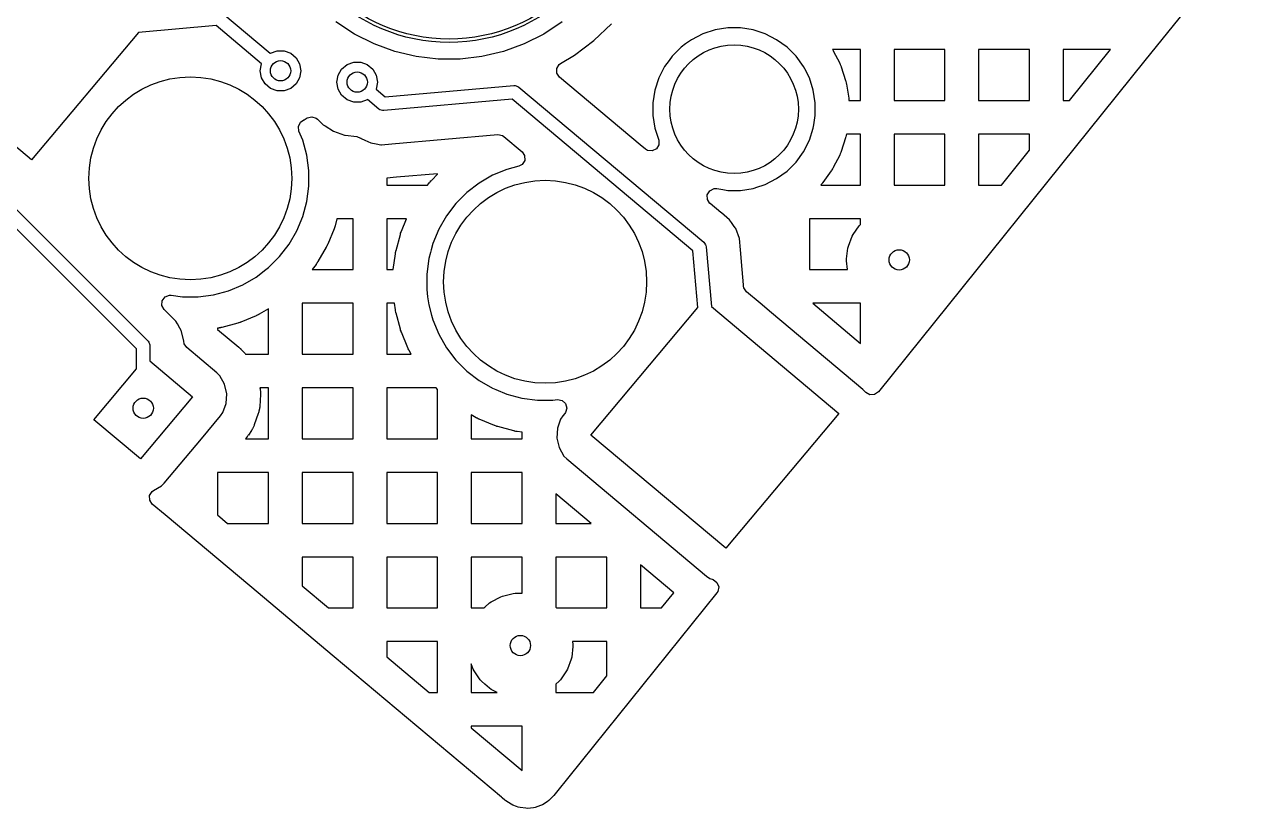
# Model space of a CAD drawing. Extents: x 2.49 to 8.57, y -5.87 to -1.87.
# Drawn here: x 7.847 to 8.564, y -5.865 to -5.409 of the extents above; entities that cross this region are included whole.
import ezdxf

# ---------------------------------------------------------------- set-up
doc = ezdxf.new("R2010")
doc.units = 0
doc.header["$MEASUREMENT"] = 0
doc.layers.add('BLACK', color=7, linetype='CONTINUOUS')

msp = doc.modelspace()

# ---------------------------------------------------------------- linework, layer by layer
at = {"layer": 'BLACK', "linetype": 'CONTINUOUS'}
for p, q in [((7.56356, -5.23833), (7.91849, -5.59326)), ((7.91177, -5.59768), (7.55915, -5.24506)), ((8.56409, -5.34862), (8.49869, -5.42991)), ((7.96198, -5.40249), (7.98965, -5.42572)), ((8.03858, -5.41448), (8.02787, -5.40743)), ((8.15953, -5.40743), (8.14882, -5.41448)), ((8.17795, -5.41819), (8.18818, -5.4085)), ((7.91288, -5.41353), (7.85066, -5.48768)), ((7.95817, -5.40957), (7.91288, -5.41353)), ((7.98459, -5.43175), (7.95817, -5.40957)), ((8.05004, -5.42023), (8.03858, -5.41448)), ((8.14882, -5.41448), (8.13736, -5.42023)), ((8.24143, -5.41439), (8.2348, -5.41777)), ((8.24851, -5.4121), (8.24143, -5.41439)), ((8.25586, -5.41093), (8.24851, -5.4121)), ((8.2633, -5.41093), (8.25586, -5.41093)), ((8.25586, -5.41093), (8.25586, -5.41093)), ((8.27064, -5.4121), (8.2633, -5.41093)), ((8.2633, -5.41093), (8.2633, -5.41093)), ((8.27772, -5.41439), (8.27064, -5.4121)), ((8.28435, -5.41777), (8.27772, -5.41439)), ((7.85066, -5.48768), (7.77225, -5.42189)), ((8.06208, -5.42461), (8.05004, -5.42023)), ((8.13736, -5.42023), (8.12532, -5.42461)), ((8.16673, -5.42672), (8.17795, -5.41819)), ((8.22879, -5.42215), (8.22353, -5.42741)), ((8.23137, -5.42027), (8.22879, -5.42215)), ((8.22879, -5.42215), (8.22879, -5.42215)), ((8.22879, -5.42215), (8.22879, -5.42215)), ((8.2348, -5.41777), (8.23137, -5.42027)), ((8.29037, -5.42215), (8.28435, -5.41777)), ((8.29177, -5.42354), (8.29037, -5.42215)), ((7.98965, -5.42572), (7.98973, -5.42565)), ((7.98973, -5.42565), (7.99359, -5.42425)), ((7.99359, -5.42425), (7.99769, -5.42425)), ((7.99769, -5.42425), (8.00154, -5.42565)), ((8.00154, -5.42565), (8.00469, -5.42828)), ((8.00469, -5.42828), (8.00674, -5.43184)), ((8.07456, -5.42757), (8.06208, -5.42461)), ((8.08729, -5.42906), (8.07456, -5.42757)), ((8.10011, -5.42906), (8.08729, -5.42906)), ((8.11284, -5.42757), (8.10011, -5.42906)), ((8.12532, -5.42461), (8.11284, -5.42757)), ((8.1586, -5.43161), (8.16673, -5.42672)), ((8.2217, -5.42991), (8.21915, -5.43342)), ((8.22353, -5.42741), (8.2217, -5.42991)), ((8.22353, -5.42741), (8.22353, -5.42741)), ((8.22353, -5.42741), (8.22353, -5.42741)), ((8.29563, -5.42741), (8.29177, -5.42354)), ((8.3, -5.43342), (8.29563, -5.42741)), ((8.33308, -5.42354), (8.31694, -5.42354)), ((8.31694, -5.42354), (8.31702, -5.42367)), ((8.31702, -5.42367), (8.3172, -5.42401)), ((8.3172, -5.42401), (8.31729, -5.42418)), ((8.31729, -5.42418), (8.32102, -5.4315)), ((8.33308, -5.45315), (8.33308, -5.42354)), ((8.49869, -5.42991), (8.34356, -5.62273)), ((8.38229, -5.42354), (8.35268, -5.42354)), ((8.35268, -5.42354), (8.35268, -5.45315)), ((8.38229, -5.45315), (8.38229, -5.42354)), ((8.4315, -5.42354), (8.4019, -5.42354)), ((8.4019, -5.42354), (8.4019, -5.45315)), ((8.4315, -5.45315), (8.4315, -5.42354)), ((8.47865, -5.42354), (8.45111, -5.42354)), ((8.45111, -5.42354), (8.45111, -5.45315)), ((8.45483, -5.45315), (8.47865, -5.42354)), ((7.98383, -5.43588), (7.98454, -5.43184)), ((7.98454, -5.43992), (7.98383, -5.43588)), ((7.98454, -5.43184), (7.98459, -5.43175)), ((8.00674, -5.43184), (8.00745, -5.43588)), ((8.00745, -5.43588), (8.00674, -5.43992)), ((8.02913, -5.43842), (8.03118, -5.43486)), ((8.03118, -5.43486), (8.03432, -5.43223)), ((8.03432, -5.43223), (8.03818, -5.43082)), ((8.03818, -5.43082), (8.04228, -5.43082)), ((8.04228, -5.43082), (8.04613, -5.43223)), ((8.04613, -5.43223), (8.04927, -5.43486)), ((8.04927, -5.43486), (8.05133, -5.43842)), ((8.15642, -5.43449), (8.15787, -5.43215)), ((8.15646, -5.43724), (8.15642, -5.43449)), ((8.15798, -5.43953), (8.15646, -5.43724)), ((8.15787, -5.43215), (8.1586, -5.43161)), ((8.21915, -5.43342), (8.21578, -5.44005)), ((8.30071, -5.43482), (8.3, -5.43342)), ((8.30338, -5.44005), (8.30071, -5.43482)), ((8.32102, -5.4315), (8.32111, -5.43167)), ((8.32111, -5.43167), (8.32127, -5.43202)), ((8.32127, -5.43202), (8.32134, -5.4322)), ((8.32134, -5.4322), (8.32164, -5.43291)), ((8.32164, -5.43291), (8.32171, -5.43308)), ((8.32171, -5.43308), (8.32184, -5.43345)), ((8.32184, -5.43345), (8.32191, -5.43363)), ((8.32191, -5.43363), (8.32444, -5.44144)), ((7.98659, -5.44347), (7.98454, -5.43992)), ((7.98973, -5.44611), (7.98659, -5.44347)), ((8.00469, -5.44347), (8.00154, -5.44611)), ((8.00674, -5.43992), (8.00469, -5.44347)), ((8.02842, -5.44246), (8.02913, -5.43842)), ((8.02913, -5.44649), (8.02842, -5.44246)), ((8.05133, -5.43842), (8.05204, -5.44246)), ((8.05204, -5.44246), (8.05133, -5.44649)), ((8.05659, -5.45104), (8.13145, -5.44449)), ((8.13145, -5.44449), (8.13222, -5.4445)), ((8.13222, -5.4445), (8.13369, -5.44497)), ((8.20495, -5.47894), (8.15798, -5.43953)), ((8.21578, -5.44005), (8.21348, -5.44713)), ((8.30568, -5.44713), (8.30338, -5.44005)), ((8.32444, -5.44144), (8.3245, -5.44162)), ((8.3245, -5.44162), (8.3246, -5.44199)), ((8.3246, -5.44199), (8.32465, -5.44218)), ((8.32465, -5.44218), (8.32483, -5.44293)), ((8.32483, -5.44293), (8.32487, -5.44311)), ((8.32487, -5.44311), (8.32495, -5.44349)), ((8.32495, -5.44349), (8.32498, -5.44368)), ((8.32498, -5.44368), (8.32627, -5.45179)), ((7.99359, -5.44751), (7.98973, -5.44611)), ((7.99769, -5.44751), (7.99359, -5.44751)), ((8.00154, -5.44611), (7.99769, -5.44751)), ((8.03118, -5.45005), (8.02913, -5.44649)), ((8.03432, -5.45268), (8.03118, -5.45005)), ((8.05133, -5.44649), (8.05127, -5.44658)), ((8.05127, -5.44658), (8.05659, -5.45104)), ((8.13369, -5.44497), (8.13432, -5.4454)), ((8.13432, -5.4454), (8.2419, -5.53567)), ((8.21348, -5.44713), (8.21231, -5.45448)), ((8.30684, -5.45448), (8.30568, -5.44713)), ((8.32627, -5.45179), (8.32629, -5.45198)), ((8.32629, -5.45198), (8.32634, -5.45236)), ((8.03818, -5.45409), (8.03432, -5.45268)), ((8.04228, -5.45409), (8.03818, -5.45409)), ((8.04613, -5.45268), (8.04228, -5.45409)), ((8.04621, -5.45262), (8.04613, -5.45268)), ((8.05278, -5.45812), (8.04621, -5.45262)), ((8.05341, -5.45856), (8.05278, -5.45812)), ((8.05418, -5.4588), (8.05341, -5.45856)), ((8.05488, -5.45902), (8.05418, -5.4588)), ((8.05565, -5.45903), (8.05488, -5.45902)), ((8.13051, -5.45248), (8.05565, -5.45903)), ((8.23559, -5.54065), (8.13051, -5.45248)), ((8.21231, -5.45448), (8.21231, -5.46192)), ((8.30684, -5.46192), (8.30684, -5.45448)), ((8.32634, -5.45236), (8.32636, -5.45255)), ((8.32636, -5.45255), (8.3264, -5.45315)), ((8.3264, -5.45315), (8.33308, -5.45315)), ((8.35268, -5.45315), (8.38229, -5.45315)), ((8.4019, -5.45315), (8.4315, -5.45315)), ((8.45111, -5.45315), (8.45483, -5.45315)), ((8.00605, -5.46825), (8.00728, -5.46579)), ((8.00728, -5.46579), (8.00924, -5.46451)), ((8.00924, -5.46451), (8.0094, -5.46445)), ((8.0094, -5.46445), (8.01117, -5.46334)), ((8.01117, -5.46334), (8.01382, -5.46259)), ((8.01382, -5.46259), (8.01645, -5.46339)), ((8.01645, -5.46339), (8.01722, -5.46402)), ((8.01722, -5.46402), (8.02045, -5.46725)), ((8.21231, -5.46192), (8.21348, -5.46926)), ((8.306, -5.46725), (8.30684, -5.46192)), ((8.00634, -5.47098), (8.00605, -5.46825)), ((8.00853, -5.47626), (8.00634, -5.47098)), ((8.02045, -5.46725), (8.0215, -5.46791)), ((8.0215, -5.46791), (8.02639, -5.47098)), ((8.02639, -5.47098), (8.02647, -5.47103)), ((8.02647, -5.47103), (8.03289, -5.47328)), ((8.03289, -5.47328), (8.03317, -5.47338)), ((8.03317, -5.47338), (8.03317, -5.47338)), ((8.03317, -5.47338), (8.03994, -5.47414)), ((8.06047, -5.47839), (8.12208, -5.473)), ((8.12208, -5.473), (8.12478, -5.47354)), ((8.12478, -5.47354), (8.12565, -5.47412)), ((8.21348, -5.46926), (8.21405, -5.47103)), ((8.21405, -5.47103), (8.21573, -5.47621)), ((8.30338, -5.47634), (8.30568, -5.46926)), ((8.30568, -5.46926), (8.306, -5.46725)), ((8.32483, -5.47347), (8.32465, -5.47421)), ((8.32487, -5.47328), (8.32483, -5.47347)), ((8.32495, -5.4729), (8.32487, -5.47328)), ((8.32497, -5.47276), (8.32495, -5.4729)), ((8.33308, -5.47276), (8.32497, -5.47276)), ((8.33308, -5.50236), (8.33308, -5.47276)), ((8.38229, -5.47276), (8.35268, -5.47276)), ((8.35268, -5.47276), (8.35268, -5.50236)), ((8.38229, -5.50236), (8.38229, -5.47276)), ((8.4315, -5.47276), (8.4019, -5.47276)), ((8.4019, -5.47276), (8.4019, -5.50236)), ((8.4315, -5.48214), (8.4315, -5.47276)), ((8.01086, -5.48498), (8.00853, -5.47626)), ((8.03994, -5.47414), (8.04223, -5.4751)), ((8.04223, -5.4751), (8.04225, -5.47506)), ((8.04225, -5.47506), (8.04237, -5.47514)), ((8.04237, -5.47514), (8.04245, -5.47519)), ((8.04245, -5.47519), (8.04247, -5.4752)), ((8.04247, -5.4752), (8.04249, -5.47522)), ((8.04249, -5.47522), (8.04249, -5.47522)), ((8.04249, -5.47522), (8.04249, -5.47522)), ((8.04249, -5.47522), (8.04249, -5.47522)), ((8.04249, -5.47522), (8.04249, -5.47522)), ((8.04249, -5.47522), (8.04472, -5.47626)), ((8.04472, -5.47626), (8.04814, -5.47785)), ((8.04814, -5.47785), (8.04814, -5.47785)), ((8.04814, -5.47785), (8.04814, -5.47785)), ((8.04814, -5.47785), (8.05119, -5.47839)), ((8.05119, -5.47839), (8.05402, -5.47889)), ((8.05402, -5.47889), (8.05421, -5.47893)), ((8.05421, -5.47893), (8.05425, -5.47894)), ((8.05425, -5.47894), (8.0544, -5.47892)), ((8.0544, -5.47892), (8.06047, -5.47839)), ((8.06047, -5.47839), (8.06047, -5.47839)), ((8.12565, -5.47412), (8.13616, -5.48294)), ((8.20795, -5.48146), (8.20495, -5.47894)), ((8.21581, -5.47896), (8.21439, -5.48132)), ((8.21573, -5.47621), (8.21581, -5.47896)), ((8.3, -5.48297), (8.30338, -5.47634)), ((8.32444, -5.47496), (8.32191, -5.48276)), ((8.3245, -5.47477), (8.32444, -5.47496)), ((8.3246, -5.4744), (8.3245, -5.47477)), ((8.32465, -5.47421), (8.3246, -5.4744)), ((8.01204, -5.49394), (8.01086, -5.48498)), ((8.13616, -5.48294), (8.13768, -5.48523)), ((8.13772, -5.48798), (8.13627, -5.49032)), ((8.13768, -5.48523), (8.13772, -5.48798)), ((8.20919, -5.48222), (8.20795, -5.48146)), ((8.21192, -5.48253), (8.20919, -5.48222)), ((8.21439, -5.48132), (8.21192, -5.48253)), ((8.29563, -5.48899), (8.3, -5.48297)), ((8.32102, -5.4849), (8.31729, -5.49221)), ((8.32111, -5.48472), (8.32102, -5.4849)), ((8.32127, -5.48437), (8.32111, -5.48472)), ((8.32134, -5.4842), (8.32127, -5.48437)), ((8.32164, -5.48349), (8.32134, -5.4842)), ((8.32171, -5.48331), (8.32164, -5.48349)), ((8.32184, -5.48294), (8.32171, -5.48331)), ((8.32191, -5.48276), (8.32184, -5.48294)), ((8.41524, -5.50236), (8.4315, -5.48214)), ((8.01204, -5.49834), (8.01204, -5.49394)), ((8.1274, -5.49324), (8.11905, -5.4967)), ((8.13428, -5.49139), (8.1274, -5.49324)), ((8.13627, -5.49032), (8.13428, -5.49139)), ((8.28435, -5.49862), (8.29037, -5.49425)), ((8.29037, -5.49425), (8.29563, -5.48899)), ((8.31609, -5.49418), (8.31126, -5.50082)), ((8.3162, -5.49402), (8.31609, -5.49418)), ((8.31641, -5.4937), (8.3162, -5.49402)), ((8.31652, -5.49354), (8.31641, -5.4937)), ((8.31692, -5.49288), (8.31652, -5.49354)), ((8.31702, -5.49272), (8.31692, -5.49288)), ((8.3172, -5.49238), (8.31702, -5.49272)), ((8.31729, -5.49221), (8.3172, -5.49238)), ((8.01204, -5.50297), (8.01204, -5.49834)), ((8.06313, -5.49784), (8.05741, -5.49834)), ((8.05741, -5.49834), (8.05741, -5.50236)), ((8.08701, -5.49575), (8.06313, -5.49784)), ((8.06313, -5.49784), (8.06313, -5.49784)), ((8.0812, -5.50236), (8.08231, -5.50091)), ((8.08231, -5.50091), (8.08241, -5.50079)), ((8.08241, -5.50079), (8.08261, -5.50054)), ((8.08261, -5.50054), (8.08272, -5.50042)), ((8.08272, -5.50042), (8.08314, -5.49993)), ((8.08314, -5.49993), (8.08325, -5.49982)), ((8.08325, -5.49982), (8.08347, -5.49958)), ((8.08347, -5.49958), (8.08358, -5.49947)), ((8.08358, -5.49947), (8.08701, -5.49603)), ((8.08701, -5.49603), (8.08701, -5.49575)), ((8.11123, -5.50121), (8.10406, -5.50671)), ((8.11905, -5.4967), (8.11123, -5.50121)), ((8.11905, -5.4967), (8.11905, -5.4967)), ((8.27659, -5.50236), (8.27772, -5.502)), ((8.27772, -5.502), (8.28435, -5.49862)), ((8.31016, -5.50216), (8.30997, -5.50236)), ((8.31029, -5.50201), (8.31016, -5.50216)), ((8.31079, -5.50143), (8.31029, -5.50201)), ((8.31091, -5.50128), (8.31079, -5.50143)), ((8.31115, -5.50098), (8.31091, -5.50128)), ((8.31126, -5.50082), (8.31115, -5.50098)), ((8.01086, -5.51193), (8.01204, -5.50297)), ((8.05741, -5.50236), (8.0812, -5.50236)), ((8.10406, -5.50671), (8.09767, -5.5131)), ((8.24398, -5.50797), (8.24543, -5.50563)), ((8.24403, -5.51072), (8.24398, -5.50797)), ((8.24543, -5.50563), (8.24792, -5.50445)), ((8.24792, -5.50445), (8.24945, -5.50445)), ((8.24945, -5.50445), (8.25297, -5.505)), ((8.25297, -5.505), (8.25586, -5.50546)), ((8.25586, -5.50546), (8.25586, -5.50546)), ((8.25586, -5.50546), (8.2633, -5.50546)), ((8.2633, -5.50546), (8.27064, -5.5043)), ((8.27064, -5.5043), (8.27331, -5.50343)), ((8.27331, -5.50343), (8.27659, -5.50236)), ((8.30997, -5.50236), (8.33308, -5.50236)), ((8.35268, -5.50236), (8.38229, -5.50236)), ((8.4019, -5.50236), (8.41524, -5.50236)), ((8.00853, -5.52066), (8.01086, -5.51193)), ((8.09767, -5.5131), (8.09217, -5.52027)), ((8.24555, -5.51301), (8.24403, -5.51072)), ((8.24566, -5.5131), (8.24555, -5.51301)), ((8.25183, -5.51828), (8.24566, -5.5131)), ((8.00507, -5.529), (8.00853, -5.52066)), ((8.02847, -5.52197), (8.02738, -5.52604)), ((8.0378, -5.52197), (8.02847, -5.52197)), ((8.0378, -5.55158), (8.0378, -5.52197)), ((8.06897, -5.52197), (8.05741, -5.52197)), ((8.05741, -5.52197), (8.05741, -5.55158)), ((8.06596, -5.52923), (8.06897, -5.52197)), ((8.09217, -5.52027), (8.08765, -5.52809)), ((8.25218, -5.51857), (8.25183, -5.51828)), ((8.25183, -5.51828), (8.25183, -5.51828)), ((8.25695, -5.52258), (8.25218, -5.51857)), ((8.25218, -5.51857), (8.25218, -5.51857)), ((8.25811, -5.52422), (8.25695, -5.52258)), ((8.25695, -5.52258), (8.25695, -5.52258)), ((8.33308, -5.52197), (8.30347, -5.52197)), ((8.30347, -5.52197), (8.30347, -5.55158)), ((8.33308, -5.52522), (8.33308, -5.52197)), ((8.00055, -5.53683), (8.00507, -5.529)), ((8.02676, -5.52786), (8.02306, -5.5368)), ((8.02682, -5.52772), (8.02676, -5.52786)), ((8.02694, -5.52741), (8.02682, -5.52772)), ((8.02699, -5.52726), (8.02694, -5.52741)), ((8.0272, -5.52666), (8.02699, -5.52726)), ((8.02724, -5.5265), (8.0272, -5.52666)), ((8.02734, -5.5262), (8.02724, -5.5265)), ((8.02738, -5.52604), (8.02734, -5.5262)), ((8.06534, -5.53106), (8.06539, -5.5309)), ((8.06539, -5.5309), (8.06548, -5.53059)), ((8.06548, -5.53059), (8.06553, -5.53044)), ((8.06553, -5.53044), (8.06573, -5.52983)), ((8.06573, -5.52983), (8.06579, -5.52968)), ((8.06579, -5.52968), (8.0659, -5.52938)), ((8.0659, -5.52938), (8.06596, -5.52923)), ((8.08765, -5.52809), (8.0842, -5.53644)), ((8.08765, -5.52809), (8.08765, -5.52809)), ((8.25926, -5.52587), (8.25811, -5.52422)), ((8.26023, -5.52726), (8.25926, -5.52587)), ((8.25926, -5.52587), (8.25926, -5.52587)), ((8.26052, -5.52767), (8.26023, -5.52726)), ((8.26265, -5.53352), (8.26052, -5.52767)), ((8.32883, -5.53115), (8.33236, -5.52604)), ((8.33236, -5.52604), (8.33308, -5.52522)), ((7.99505, -5.54399), (8.00055, -5.53683)), ((8.02244, -5.53811), (8.02229, -5.53839)), ((8.02251, -5.53796), (8.02244, -5.53811)), ((8.0228, -5.53739), (8.02251, -5.53796)), ((8.02286, -5.53724), (8.0228, -5.53739)), ((8.023, -5.53695), (8.02286, -5.53724)), ((8.02306, -5.5368), (8.023, -5.53695)), ((8.06284, -5.5404), (8.06534, -5.53106)), ((8.0842, -5.53644), (8.08321, -5.54013)), ((8.2419, -5.53567), (8.24244, -5.53622)), ((8.24244, -5.53622), (8.24297, -5.53724)), ((8.24297, -5.53724), (8.24315, -5.53758)), ((8.24315, -5.53758), (8.24329, -5.53834)), ((8.26323, -5.54013), (8.26265, -5.53352)), ((8.26265, -5.53352), (8.26265, -5.53352)), ((8.26265, -5.53352), (8.26265, -5.53352)), ((8.32579, -5.53915), (8.32608, -5.538)), ((8.32608, -5.538), (8.32828, -5.53219)), ((8.32828, -5.53219), (8.32883, -5.53115)), ((7.98866, -5.55038), (7.99505, -5.544)), ((7.99505, -5.544), (7.99505, -5.54399)), ((7.99505, -5.544), (7.99505, -5.544)), ((8.02221, -5.53853), (8.01737, -5.54691)), ((8.02229, -5.53839), (8.02221, -5.53853)), ((8.06124, -5.55158), (8.06246, -5.54229)), ((8.06246, -5.54229), (8.06249, -5.54213)), ((8.06249, -5.54213), (8.06254, -5.54181)), ((8.06254, -5.54181), (8.06257, -5.54166)), ((8.06257, -5.54166), (8.06269, -5.54103)), ((8.06269, -5.54103), (8.06273, -5.54087)), ((8.06273, -5.54087), (8.0628, -5.54056)), ((8.0628, -5.54056), (8.06284, -5.5404)), ((8.08186, -5.54517), (8.08068, -5.55412)), ((8.0828, -5.54166), (8.08186, -5.54517)), ((8.08186, -5.54517), (8.08186, -5.54517)), ((8.08321, -5.54013), (8.0828, -5.54166)), ((8.23848, -5.57368), (8.23559, -5.54065)), ((8.24329, -5.53834), (8.24633, -5.57299)), ((8.26423, -5.55158), (8.26323, -5.54013)), ((8.26323, -5.54013), (8.26323, -5.54013)), ((8.32505, -5.54532), (8.32579, -5.53915)), ((8.32505, -5.54649), (8.32505, -5.54532)), ((7.9815, -5.55588), (7.98711, -5.55158)), ((7.98711, -5.55158), (7.98866, -5.55038)), ((7.98866, -5.55038), (7.98866, -5.55038)), ((7.98866, -5.55038), (7.98866, -5.55038)), ((8.0163, -5.54851), (8.01395, -5.55158)), ((8.01395, -5.55158), (8.0378, -5.55158)), ((8.0164, -5.54838), (8.0163, -5.54851)), ((8.01659, -5.54812), (8.0164, -5.54838)), ((8.01668, -5.54799), (8.01659, -5.54812)), ((8.01703, -5.54745), (8.01668, -5.54799)), ((8.01712, -5.54732), (8.01703, -5.54745)), ((8.01729, -5.54705), (8.01712, -5.54732)), ((8.01737, -5.54691), (8.01729, -5.54705)), ((8.05741, -5.55158), (8.06124, -5.55158)), ((8.265, -5.5604), (8.26423, -5.55158)), ((8.30347, -5.55158), (8.32566, -5.55158)), ((8.32566, -5.55158), (8.32505, -5.54649)), ((7.97367, -5.5604), (7.9815, -5.55588)), ((8.08068, -5.55412), (8.08068, -5.56316)), ((7.92841, -5.56743), (7.93099, -5.56647)), ((7.93099, -5.56647), (7.93197, -5.5665)), ((7.93197, -5.5665), (7.93861, -5.56737)), ((7.94764, -5.56737), (7.9566, -5.5662)), ((7.9566, -5.5662), (7.96533, -5.56386)), ((7.96533, -5.56386), (7.97367, -5.5604)), ((8.08068, -5.56316), (8.08124, -5.56743)), ((8.26507, -5.56113), (8.265, -5.5604)), ((8.26527, -5.56215), (8.26507, -5.56113)), ((8.26679, -5.56444), (8.26527, -5.56215)), ((8.27482, -5.57118), (8.26679, -5.56444)), ((7.92657, -5.57238), (7.92676, -5.56963)), ((7.92789, -5.57479), (7.92657, -5.57238)), ((7.92676, -5.56963), (7.92841, -5.56743)), ((7.93861, -5.56737), (7.93861, -5.56737)), ((7.93861, -5.56737), (7.94764, -5.56737)), ((7.94764, -5.56737), (7.94764, -5.56737)), ((8.0378, -5.57118), (8.0082, -5.57118)), ((8.0082, -5.57118), (8.0082, -5.60079)), ((8.0378, -5.60079), (8.0378, -5.57118)), ((8.06196, -5.57118), (8.05741, -5.57118)), ((8.05741, -5.57118), (8.05741, -5.60079)), ((8.06246, -5.57499), (8.06196, -5.57118)), ((8.08124, -5.56743), (8.08186, -5.57211)), ((8.08186, -5.57211), (8.08347, -5.57813)), ((8.17626, -5.64783), (8.23848, -5.57368)), ((8.24633, -5.57299), (8.32047, -5.63521)), ((8.28143, -5.57672), (8.27482, -5.57118)), ((8.33308, -5.57118), (8.30532, -5.57118)), ((8.30532, -5.57118), (8.33308, -5.59447)), ((8.33308, -5.59447), (8.33308, -5.57118)), ((7.93005, -5.57696), (7.92789, -5.57479)), ((7.93022, -5.57713), (7.93005, -5.57696)), ((7.93005, -5.57696), (7.93005, -5.57696)), ((7.93462, -5.58153), (7.93022, -5.57713)), ((7.93022, -5.57713), (7.93022, -5.57713)), ((7.98147, -5.57839), (7.97253, -5.58209)), ((7.98162, -5.57833), (7.98147, -5.57839)), ((7.98191, -5.57819), (7.98162, -5.57833)), ((7.98206, -5.57813), (7.98191, -5.57819)), ((7.98263, -5.57784), (7.98206, -5.57813)), ((7.98278, -5.57777), (7.98263, -5.57784)), ((7.98306, -5.57762), (7.98278, -5.57777)), ((7.9832, -5.57754), (7.98306, -5.57762)), ((7.98859, -5.57443), (7.9832, -5.57754)), ((7.98859, -5.60079), (7.98859, -5.57443)), ((8.06249, -5.57515), (8.06246, -5.57499)), ((8.06254, -5.57547), (8.06249, -5.57515)), ((8.06257, -5.57562), (8.06254, -5.57547)), ((8.06269, -5.57625), (8.06257, -5.57562)), ((8.06273, -5.57641), (8.06269, -5.57625)), ((8.0628, -5.57672), (8.06273, -5.57641)), ((8.06284, -5.57688), (8.0628, -5.57672)), ((8.06534, -5.58622), (8.06284, -5.57688)), ((8.08347, -5.57813), (8.0842, -5.58084)), ((8.0842, -5.58084), (8.08765, -5.58919)), ((8.33458, -5.62133), (8.28143, -5.57672)), ((7.93559, -5.5832), (7.93462, -5.58153)), ((7.93701, -5.58566), (7.93559, -5.5832)), ((7.93773, -5.58692), (7.93701, -5.58566)), ((7.93935, -5.59293), (7.93773, -5.58692)), ((7.95948, -5.58559), (7.95898, -5.58566)), ((7.95898, -5.58566), (7.95898, -5.58636)), ((7.95898, -5.58636), (7.97137, -5.59676)), ((7.95964, -5.58557), (7.95948, -5.58559)), ((7.95995, -5.58552), (7.95964, -5.58557)), ((7.96011, -5.58549), (7.95995, -5.58552)), ((7.96074, -5.58536), (7.96011, -5.58549)), ((7.9609, -5.58533), (7.96074, -5.58536)), ((7.96121, -5.58526), (7.9609, -5.58533)), ((7.96136, -5.58522), (7.96121, -5.58526)), ((7.97071, -5.58271), (7.96136, -5.58522)), ((7.97086, -5.58267), (7.97071, -5.58271)), ((7.97117, -5.58257), (7.97086, -5.58267)), ((7.97133, -5.58253), (7.97117, -5.58257)), ((7.97193, -5.58232), (7.97133, -5.58253)), ((7.97208, -5.58227), (7.97193, -5.58232)), ((7.97238, -5.58215), (7.97208, -5.58227)), ((7.97253, -5.58209), (7.97238, -5.58215)), ((8.06539, -5.58638), (8.06534, -5.58622)), ((8.06548, -5.58669), (8.06539, -5.58638)), ((8.06553, -5.58684), (8.06548, -5.58669)), ((8.06573, -5.58745), (8.06553, -5.58684)), ((8.06579, -5.5876), (8.06573, -5.58745)), ((8.0659, -5.5879), (8.06579, -5.5876)), ((8.06596, -5.58805), (8.0659, -5.5879)), ((8.06966, -5.59699), (8.06596, -5.58805)), ((7.91849, -5.59326), (7.91898, -5.59386)), ((7.91898, -5.59386), (7.91957, -5.59528)), ((7.91957, -5.59528), (7.91964, -5.59605)), ((7.93935, -5.5932), (7.93935, -5.59293)), ((7.93935, -5.59293), (7.93935, -5.59293)), ((7.93957, -5.59465), (7.93935, -5.5932)), ((7.94109, -5.59694), (7.93957, -5.59465)), ((8.08765, -5.58919), (8.08765, -5.58919)), ((8.08765, -5.58919), (8.09217, -5.59701)), ((7.91177, -5.60933), (7.91177, -5.59768)), ((7.91964, -5.59605), (7.91964, -5.60467)), ((7.95857, -5.61161), (7.94109, -5.59694)), ((7.97137, -5.59676), (7.97147, -5.59684)), ((7.97147, -5.59684), (7.97167, -5.59702)), ((7.97167, -5.59702), (7.97177, -5.59711)), ((7.97177, -5.59711), (7.97215, -5.59746)), ((7.97215, -5.59746), (7.97224, -5.59755)), ((7.97224, -5.59755), (7.97243, -5.59774)), ((7.97243, -5.59774), (7.97252, -5.59783)), ((7.97252, -5.59783), (7.97477, -5.60017)), ((7.97477, -5.60017), (7.97497, -5.60039)), ((7.97497, -5.60039), (7.97531, -5.60079)), ((7.97531, -5.60079), (7.98859, -5.60079)), ((8.0082, -5.60079), (8.0378, -5.60079)), ((8.05741, -5.60079), (8.07171, -5.60079)), ((8.06973, -5.59713), (8.06966, -5.59699)), ((8.06986, -5.59743), (8.06973, -5.59713)), ((8.06993, -5.59757), (8.06986, -5.59743)), ((8.07021, -5.59815), (8.06993, -5.59757)), ((8.07029, -5.59829), (8.07021, -5.59815)), ((8.07044, -5.59857), (8.07029, -5.59829)), ((8.07051, -5.59871), (8.07044, -5.59857)), ((8.07171, -5.60079), (8.07051, -5.59871)), ((8.09217, -5.59701), (8.09767, -5.60418)), ((7.88695, -5.63891), (7.91177, -5.60933)), ((7.91964, -5.60467), (7.94446, -5.62549)), ((8.09767, -5.60418), (8.09767, -5.60418)), ((8.09767, -5.60418), (8.10406, -5.61057)), ((7.96021, -5.61331), (7.95857, -5.61161)), ((7.963, -5.61824), (7.96021, -5.61331)), ((8.10406, -5.61057), (8.10406, -5.61057)), ((8.10406, -5.61057), (8.11123, -5.61607)), ((8.11123, -5.61607), (8.11123, -5.61607)), ((8.11123, -5.61607), (8.11123, -5.61607)), ((8.11123, -5.61607), (8.11905, -5.62058)), ((7.96429, -5.62376), (7.963, -5.61824)), ((7.96398, -5.62941), (7.96429, -5.62376)), ((7.98391, -5.62414), (7.98351, -5.6312)), ((7.98859, -5.62039), (7.98362, -5.62039)), ((7.98362, -5.62039), (7.98372, -5.621)), ((7.98372, -5.621), (7.98376, -5.62135)), ((7.98376, -5.62135), (7.98388, -5.62274)), ((7.98388, -5.62274), (7.9839, -5.62309)), ((7.9839, -5.62309), (7.98391, -5.6238)), ((7.98391, -5.6238), (7.98391, -5.62414)), ((7.98859, -5.65), (7.98859, -5.62039)), ((8.0378, -5.62039), (8.0082, -5.62039)), ((8.0082, -5.62039), (8.0082, -5.65)), ((8.0378, -5.65), (8.0378, -5.62039)), ((8.08616, -5.62039), (8.05741, -5.62039)), ((8.05741, -5.62039), (8.05741, -5.65)), ((8.08701, -5.62125), (8.08616, -5.62039)), ((8.08701, -5.65), (8.08701, -5.62125)), ((8.11905, -5.62058), (8.11905, -5.62058)), ((8.11905, -5.62058), (8.11905, -5.62058)), ((8.11905, -5.62058), (8.12085, -5.62133)), ((8.12085, -5.62133), (8.1274, -5.62404)), ((8.1274, -5.62404), (8.13612, -5.62638)), ((8.33593, -5.62273), (8.33458, -5.62133)), ((8.33624, -5.62305), (8.33593, -5.62273)), ((8.33856, -5.6244), (8.33624, -5.62305)), ((8.34356, -5.62273), (8.34131, -5.6243)), ((7.94446, -5.62549), (7.91409, -5.66168)), ((7.96208, -5.63475), (7.96398, -5.62941)), ((7.98351, -5.6312), (7.98348, -5.63155)), ((8.13612, -5.62638), (8.14508, -5.62756)), ((8.14508, -5.62756), (8.14508, -5.62756)), ((8.14508, -5.62756), (8.15411, -5.62756)), ((8.15411, -5.62756), (8.15677, -5.62721)), ((8.15411, -5.62756), (8.15411, -5.62756)), ((8.15677, -5.62721), (8.15949, -5.62763)), ((8.15949, -5.62763), (8.16155, -5.62946)), ((8.16155, -5.62946), (8.16229, -5.63211)), ((8.34131, -5.6243), (8.33856, -5.6244)), ((7.94962, -5.65), (7.96077, -5.63671)), ((7.96077, -5.63671), (7.96208, -5.63475)), ((7.98269, -5.63531), (7.98035, -5.64189)), ((7.98279, -5.63498), (7.98269, -5.63531)), ((7.98298, -5.6343), (7.98279, -5.63498)), ((7.98306, -5.63396), (7.98298, -5.6343)), ((7.98334, -5.63259), (7.98306, -5.63396)), ((7.98339, -5.63225), (7.98334, -5.63259)), ((7.98348, -5.63155), (7.98339, -5.63225)), ((8.10953, -5.63772), (8.10662, -5.63605)), ((8.10662, -5.63605), (8.10662, -5.65)), ((8.10966, -5.6378), (8.10953, -5.63772)), ((8.10995, -5.63795), (8.10966, -5.6378)), ((8.11009, -5.63802), (8.10995, -5.63795)), ((8.11067, -5.63831), (8.11009, -5.63802)), ((8.11081, -5.63838), (8.11067, -5.63831)), ((8.1111, -5.63851), (8.11081, -5.63838)), ((8.11125, -5.63857), (8.1111, -5.63851)), ((8.12019, -5.64228), (8.11125, -5.63857)), ((8.15864, -5.63857), (8.15675, -5.6439)), ((8.15996, -5.63661), (8.15864, -5.63857)), ((8.15864, -5.63857), (8.15864, -5.63857)), ((8.16115, -5.63519), (8.15996, -5.63661)), ((8.16148, -5.63474), (8.16115, -5.63519)), ((8.16229, -5.63211), (8.16148, -5.63474)), ((8.32047, -5.63521), (8.25468, -5.71362)), ((7.91409, -5.66168), (7.88695, -5.63891)), ((7.9787, -5.64517), (7.9769, -5.64786)), ((7.97886, -5.64491), (7.9787, -5.64517)), ((7.97918, -5.64438), (7.97886, -5.64491)), ((7.97932, -5.64411), (7.97918, -5.64438)), ((7.97987, -5.64302), (7.97932, -5.64411)), ((7.98, -5.64274), (7.97987, -5.64302)), ((7.98024, -5.64217), (7.98, -5.64274)), ((7.98035, -5.64189), (7.98024, -5.64217)), ((8.12034, -5.64234), (8.12019, -5.64228)), ((8.12064, -5.64245), (8.12034, -5.64234)), ((8.12079, -5.6425), (8.12064, -5.64245)), ((8.1214, -5.64271), (8.12079, -5.6425)), ((8.12155, -5.64276), (8.1214, -5.64271)), ((8.12186, -5.64285), (8.12155, -5.64276)), ((8.12201, -5.64289), (8.12186, -5.64285)), ((8.13136, -5.6454), (8.12201, -5.64289)), ((8.13151, -5.64544), (8.13136, -5.6454)), ((8.13183, -5.64551), (8.13151, -5.64544)), ((8.13198, -5.64554), (8.13183, -5.64551)), ((8.13261, -5.64567), (8.13198, -5.64554)), ((8.13277, -5.6457), (8.13261, -5.64567)), ((8.13309, -5.64575), (8.13277, -5.6457)), ((8.13325, -5.64577), (8.13309, -5.64575)), ((8.13623, -5.64617), (8.13325, -5.64577)), ((8.15675, -5.6439), (8.15643, -5.64956)), ((8.15675, -5.6439), (8.15675, -5.6439)), ((7.92797, -5.67579), (7.94962, -5.65)), ((7.97595, -5.64911), (7.97521, -5.65)), ((7.97521, -5.65), (7.98859, -5.65)), ((7.97604, -5.64901), (7.97595, -5.64911)), ((7.9762, -5.64881), (7.97604, -5.64901)), ((7.97628, -5.6487), (7.9762, -5.64881)), ((7.9766, -5.64828), (7.97628, -5.6487)), ((7.97667, -5.64818), (7.9766, -5.64828)), ((7.97683, -5.64796), (7.97667, -5.64818)), ((7.9769, -5.64786), (7.97683, -5.64796)), ((8.0082, -5.65), (8.0378, -5.65)), ((8.05741, -5.65), (8.08701, -5.65)), ((8.10662, -5.65), (8.13623, -5.65)), ((8.13623, -5.65), (8.13623, -5.64617)), ((8.15643, -5.64956), (8.15772, -5.65508)), ((8.25468, -5.71362), (8.17626, -5.64783)), ((8.15772, -5.65508), (8.15772, -5.65508)), ((8.15772, -5.65508), (8.16052, -5.66001)), ((8.16052, -5.66001), (8.16052, -5.66001)), ((8.16052, -5.66001), (8.16215, -5.66171)), ((8.16215, -5.66171), (8.24345, -5.72993)), ((7.98859, -5.66961), (7.95898, -5.66961)), ((7.95898, -5.66961), (7.95898, -5.69429)), ((7.98859, -5.69921), (7.98859, -5.66961)), ((8.0378, -5.66961), (8.0082, -5.66961)), ((8.0082, -5.66961), (8.0082, -5.69921)), ((8.0378, -5.69921), (8.0378, -5.66961)), ((8.08701, -5.66961), (8.05741, -5.66961)), ((8.05741, -5.66961), (8.05741, -5.69921)), ((8.08701, -5.69921), (8.08701, -5.66961)), ((8.13623, -5.66961), (8.10662, -5.66961)), ((8.10662, -5.66961), (8.10662, -5.69921)), ((8.13623, -5.69921), (8.13623, -5.66961)), ((7.91942, -5.68296), (7.92087, -5.68062)), ((7.92087, -5.68062), (7.92172, -5.68001)), ((7.92172, -5.68001), (7.92627, -5.67743)), ((7.92627, -5.67743), (7.92797, -5.67579)), ((7.91946, -5.68571), (7.91942, -5.68296)), ((7.92098, -5.688), (7.91946, -5.68571)), ((7.92848, -5.69429), (7.92098, -5.688)), ((8.17635, -5.69921), (8.15583, -5.682)), ((8.15583, -5.682), (8.15583, -5.69921)), ((7.97769, -5.73558), (7.92848, -5.69429)), ((7.95898, -5.69429), (7.96485, -5.69921)), ((7.96485, -5.69921), (7.98859, -5.69921)), ((8.0082, -5.69921), (8.0378, -5.69921)), ((8.05741, -5.69921), (8.08701, -5.69921)), ((8.10662, -5.69921), (8.13623, -5.69921)), ((8.15583, -5.69921), (8.17635, -5.69921)), ((8.0378, -5.71882), (8.0082, -5.71882)), ((8.0082, -5.71882), (8.0082, -5.73558)), ((8.0378, -5.74843), (8.0378, -5.71882)), ((8.08701, -5.71882), (8.05741, -5.71882)), ((8.05741, -5.71882), (8.05741, -5.74843)), ((8.08701, -5.74843), (8.08701, -5.71882)), ((8.13623, -5.71882), (8.10662, -5.71882)), ((8.10662, -5.71882), (8.10662, -5.74843)), ((8.13623, -5.73984), (8.13623, -5.71882)), ((8.18544, -5.71882), (8.15583, -5.71882)), ((8.15583, -5.71882), (8.15583, -5.74788)), ((8.18544, -5.74843), (8.18544, -5.71882)), ((8.22441, -5.73955), (8.20505, -5.7233)), ((8.20505, -5.7233), (8.20505, -5.74843)), ((8.24345, -5.72993), (8.24541, -5.73125)), ((8.24541, -5.73125), (8.24737, -5.73194)), ((8.02691, -5.77688), (7.97769, -5.73558)), ((8.0082, -5.73558), (8.0235, -5.74843)), ((8.24737, -5.73194), (8.24959, -5.73355)), ((8.25005, -5.73881), (8.24954, -5.7396)), ((8.24959, -5.73355), (8.2506, -5.73611)), ((8.2506, -5.73611), (8.25005, -5.73881)), ((8.11456, -5.74788), (8.11732, -5.74544)), ((8.11732, -5.74544), (8.11828, -5.74478)), ((8.11828, -5.74478), (8.12379, -5.74189)), ((8.12379, -5.74189), (8.12489, -5.74147)), ((8.12489, -5.74147), (8.13092, -5.73998)), ((8.13092, -5.73998), (8.13209, -5.73984)), ((8.13209, -5.73984), (8.13623, -5.73984)), ((8.24954, -5.7396), (8.1562, -5.85561)), ((8.21727, -5.74843), (8.22441, -5.73955)), ((8.0235, -5.74843), (8.0378, -5.74843)), ((8.05741, -5.74843), (8.08701, -5.74843)), ((8.10662, -5.74843), (8.11395, -5.74843)), ((8.11395, -5.74843), (8.11456, -5.74788)), ((8.15583, -5.74788), (8.15644, -5.74843)), ((8.15644, -5.74843), (8.18544, -5.74843)), ((8.20505, -5.74843), (8.21727, -5.74843)), ((8.08701, -5.76803), (8.05741, -5.76803)), ((8.05741, -5.76803), (8.05741, -5.77688)), ((8.08701, -5.79764), (8.08701, -5.76803)), ((8.16582, -5.7709), (8.16507, -5.77707)), ((8.18544, -5.76803), (8.16562, -5.76803)), ((8.16562, -5.76803), (8.16582, -5.76973)), ((8.16582, -5.76973), (8.16582, -5.7709)), ((8.18544, -5.78799), (8.18544, -5.76803)), ((8.07502, -5.81724), (8.02691, -5.77688)), ((8.05741, -5.77688), (8.08215, -5.79764)), ((8.10781, -5.78403), (8.10662, -5.7809)), ((8.10662, -5.7809), (8.10662, -5.79764)), ((8.16479, -5.77821), (8.16259, -5.78403)), ((8.16507, -5.77707), (8.16479, -5.77821)), ((8.10835, -5.78507), (8.10781, -5.78403)), ((8.11188, -5.79018), (8.10835, -5.78507)), ((8.16204, -5.78507), (8.15851, -5.79018)), ((8.16259, -5.78403), (8.16204, -5.78507)), ((8.17768, -5.79764), (8.18544, -5.78799)), ((8.11266, -5.79106), (8.11188, -5.79018)), ((8.11456, -5.79274), (8.11266, -5.79106)), ((8.11732, -5.79518), (8.11456, -5.79274)), ((8.11828, -5.79585), (8.11732, -5.79518)), ((8.12169, -5.79764), (8.11828, -5.79585)), ((8.15773, -5.79106), (8.15583, -5.79274)), ((8.15583, -5.79274), (8.15583, -5.79764)), ((8.15851, -5.79018), (8.15773, -5.79106)), ((8.08215, -5.79764), (8.08701, -5.79764)), ((8.10662, -5.79764), (8.12169, -5.79764)), ((8.15583, -5.79764), (8.17768, -5.79764)), ((8.07612, -5.81817), (8.07502, -5.81724)), ((8.13623, -5.81724), (8.10662, -5.81724)), ((8.10662, -5.81724), (8.10662, -5.81817)), ((8.13623, -5.84301), (8.13623, -5.81724)), ((8.1243, -5.8586), (8.07612, -5.81817)), ((8.10662, -5.81817), (8.13623, -5.84301)), ((8.12454, -5.85881), (8.1243, -5.8586)), ((8.1243, -5.8586), (8.1243, -5.8586)), ((8.12454, -5.85881), (8.12454, -5.85881)), ((8.12625, -5.86023), (8.12454, -5.85881)), ((8.12631, -5.86029), (8.12625, -5.86023)), ((8.12625, -5.86023), (8.12625, -5.86023)), ((8.12625, -5.86023), (8.12625, -5.86023)), ((8.12675, -5.86062), (8.12631, -5.86029)), ((8.12979, -5.86263), (8.12675, -5.86062)), ((8.15172, -5.86048), (8.15085, -5.86116)), ((8.1543, -5.85793), (8.15172, -5.86048)), ((8.15467, -5.85752), (8.1543, -5.85793)), ((8.1562, -5.85561), (8.15467, -5.85752)), ((8.1562, -5.85561), (8.1562, -5.85561)), ((8.13078, -5.86313), (8.12979, -5.86263)), ((8.13291, -5.86392), (8.13078, -5.86313)), ((8.13391, -5.8643), (8.13291, -5.86392)), ((8.13499, -5.86456), (8.13391, -5.8643)), ((8.1383, -5.865), (8.13499, -5.86456)), ((8.13941, -5.86502), (8.1383, -5.865)), ((8.14274, -5.86469), (8.13941, -5.86502)), ((8.14382, -5.86446), (8.14274, -5.86469)), ((8.147, -5.86339), (8.14382, -5.86446)), ((8.148, -5.86292), (8.147, -5.86339)), ((8.15085, -5.86116), (8.148, -5.86292))]:
    msp.add_line(p, q, dxfattribs=at)
at = {"layer": 'BLACK'}
for centre, radius in [((8.0937, -5.31901), 0.10039), ((8.0937, -5.31901), 0.09843), ((8.25958, -5.4582), 0.0374), ((7.99564, -5.43588), 0.00591), ((8.04023, -5.44246), 0.00591), ((7.94313, -5.49846), 0.05906), ((8.1496, -5.55864), 0.05906), ((8.35567, -5.5459), 0.00591), ((7.9157, -5.6322), 0.00591), ((8.1352, -5.77031), 0.00591)]:
    msp.add_circle(centre, radius, dxfattribs=at)

doc.saveas('drawing.dxf')
